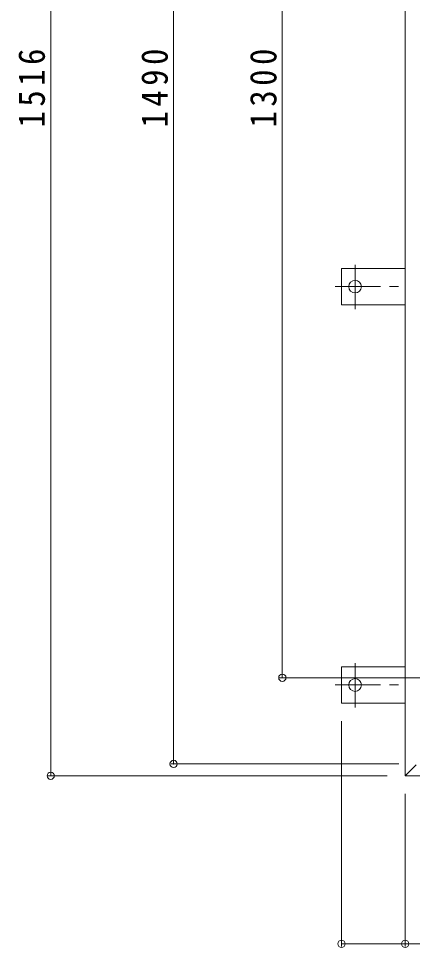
# Model space of a CAD drawing. Units: millimetres at full size, sheet at 1:10. Extents: x -2620 to 2676, y -1962 to 1874.
# Drawn here: x -2601 to -2167, y -204 to 820 of the extents above; entities that cross this region are included whole.
import ezdxf

# ---------------------------------------------------------------- set-up
doc = ezdxf.new("R2010")
doc.units = ezdxf.units.MM
doc.header["$LTSCALE"] = 10
doc.header["$PDMODE"] = 32
doc.header["$PDSIZE"] = 8
doc.linetypes.add('CHAIN1', pattern=[8, 5, -1, 1, -1])
for name, color, linetype, lineweight in [('0-3_建具', 2, 'Continuous', 9), ('0-E', 3, 'Continuous', 9), ('0-F', 7, 'Continuous', 9)]:
    doc.layers.add(name, color=color, linetype=linetype, lineweight=lineweight)
doc.styles.add('ＭＳ ゴシック', font='')
doc.styles.get('ＭＳ ゴシック').set_extended_font_data('MS Gothic')

msp = doc.modelspace()

# ---------------------------------------------------------------- linework, layer by layer
at = {"layer": '0-3_建具'}
for p, q in [((-2174.98, -14.35), (-2174.98, 1501.65)), ((-2174.98, -14.35), (-2162.98, -2.35)), ((-432.98, -14.35), (-2174.98, -14.35))]:
    msp.add_line(p, q, dxfattribs=at)
at = {"layer": '0-E'}
for p, q in [((-2174.98, 544.65), (-2245.18, 544.65)), ((-2245.18, 504.65), (-2245.18, 544.65)), ((-2174.98, 504.65), (-2245.18, 504.65)), ((-2174.98, 105.65), (-2245.18, 105.65)), ((-2245.18, 65.65), (-2245.18, 105.65)), ((-2174.98, 65.65), (-2245.18, 65.65))]:
    msp.add_line(p, q, dxfattribs=at)
at = {"layer": '0-E', "linetype": 'CHAIN1'}
for p, q in [((-2230.18, 499.81), (-2230.18, 548.69)), ((-2252.34, 524.65), (-2174.98, 524.65)), ((-2230.18, 60.81), (-2230.18, 109.69)), ((-2252.34, 85.65), (-2174.98, 85.65))]:
    msp.add_line(p, q, dxfattribs=at)
at = {"layer": '0-E'}
for centre in [(-2230.18, 524.65), (-2230.18, 85.65)]:
    msp.add_circle(centre, 7, dxfattribs=at)
at = {"layer": '0-F'}
for p, q in [((-2565.96, 1501.65), (-2565.96, -14.35)), ((-2430.4, -1.35), (-2430.4, 1488.65)), ((-2310.49, 93.65), (-2310.49, 1393.65)), ((-2313.49, 93.65), (-2123.98, 93.65)), ((-2245.18, -202.5), (-2245.18, 45.65)), ((-2433.4, -1.35), (-2181.98, -1.35)), ((-2568.96, -14.35), (-2194.98, -14.35)), ((-2174.98, -202.5), (-2174.98, -34.35)), ((-2245.18, -199.5), (-2174.98, -199.5)), ((-2174.98, -199.5), (-2074.98, -199.5))]:
    msp.add_line(p, q, dxfattribs=at)
for p in [(-2310.49, 93.65), (-2430.4, -1.35), (-2565.96, -14.35), (-2245.18, -199.5), (-2174.98, -199.5)]:
    msp.add_point(p, dxfattribs=at)

# ---------------------------------------------------------------- texts
at = {"layer": '0-F', "color": 2, "char_height": 29.33, "attachment_point": 7, "rotation": 90, "style": 'ＭＳ ゴシック'}
for s, insert in [('\\T1.28;\\W0.9;1516', (-2571.96, 699.9)), ('\\T1.28;\\W0.9;1490', (-2436.4, 699.9)), ('\\T1.28;\\W0.9;1300', (-2316.49, 699.9))]:
    msp.add_mtext(s, dxfattribs=dict(at, insert=insert))

doc.saveas('drawing.dxf')
